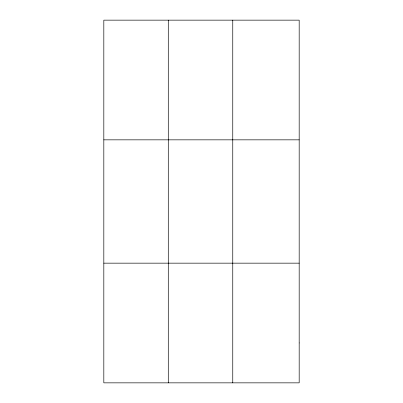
<?xml version="1.0" encoding="UTF-8"?>
<svg xmlns="http://www.w3.org/2000/svg" width="403" height="403" viewBox="0 0 403 403"><rect width="100%" height="100%" fill="white"/><g stroke="black" fill="none" stroke-linecap="round" stroke-linejoin="round"><path stroke-width="0.6" d="M168.288 20.15L168.288 382.85M232.758 20.15L232.758 382.85M103.818 139.841L299.182 139.841M103.818 263.159L299.182 263.159M299.182 342.953L299.182 382.85L103.818 382.85L103.818 20.15L299.182 20.15L299.182 342.953"/></g></svg>
